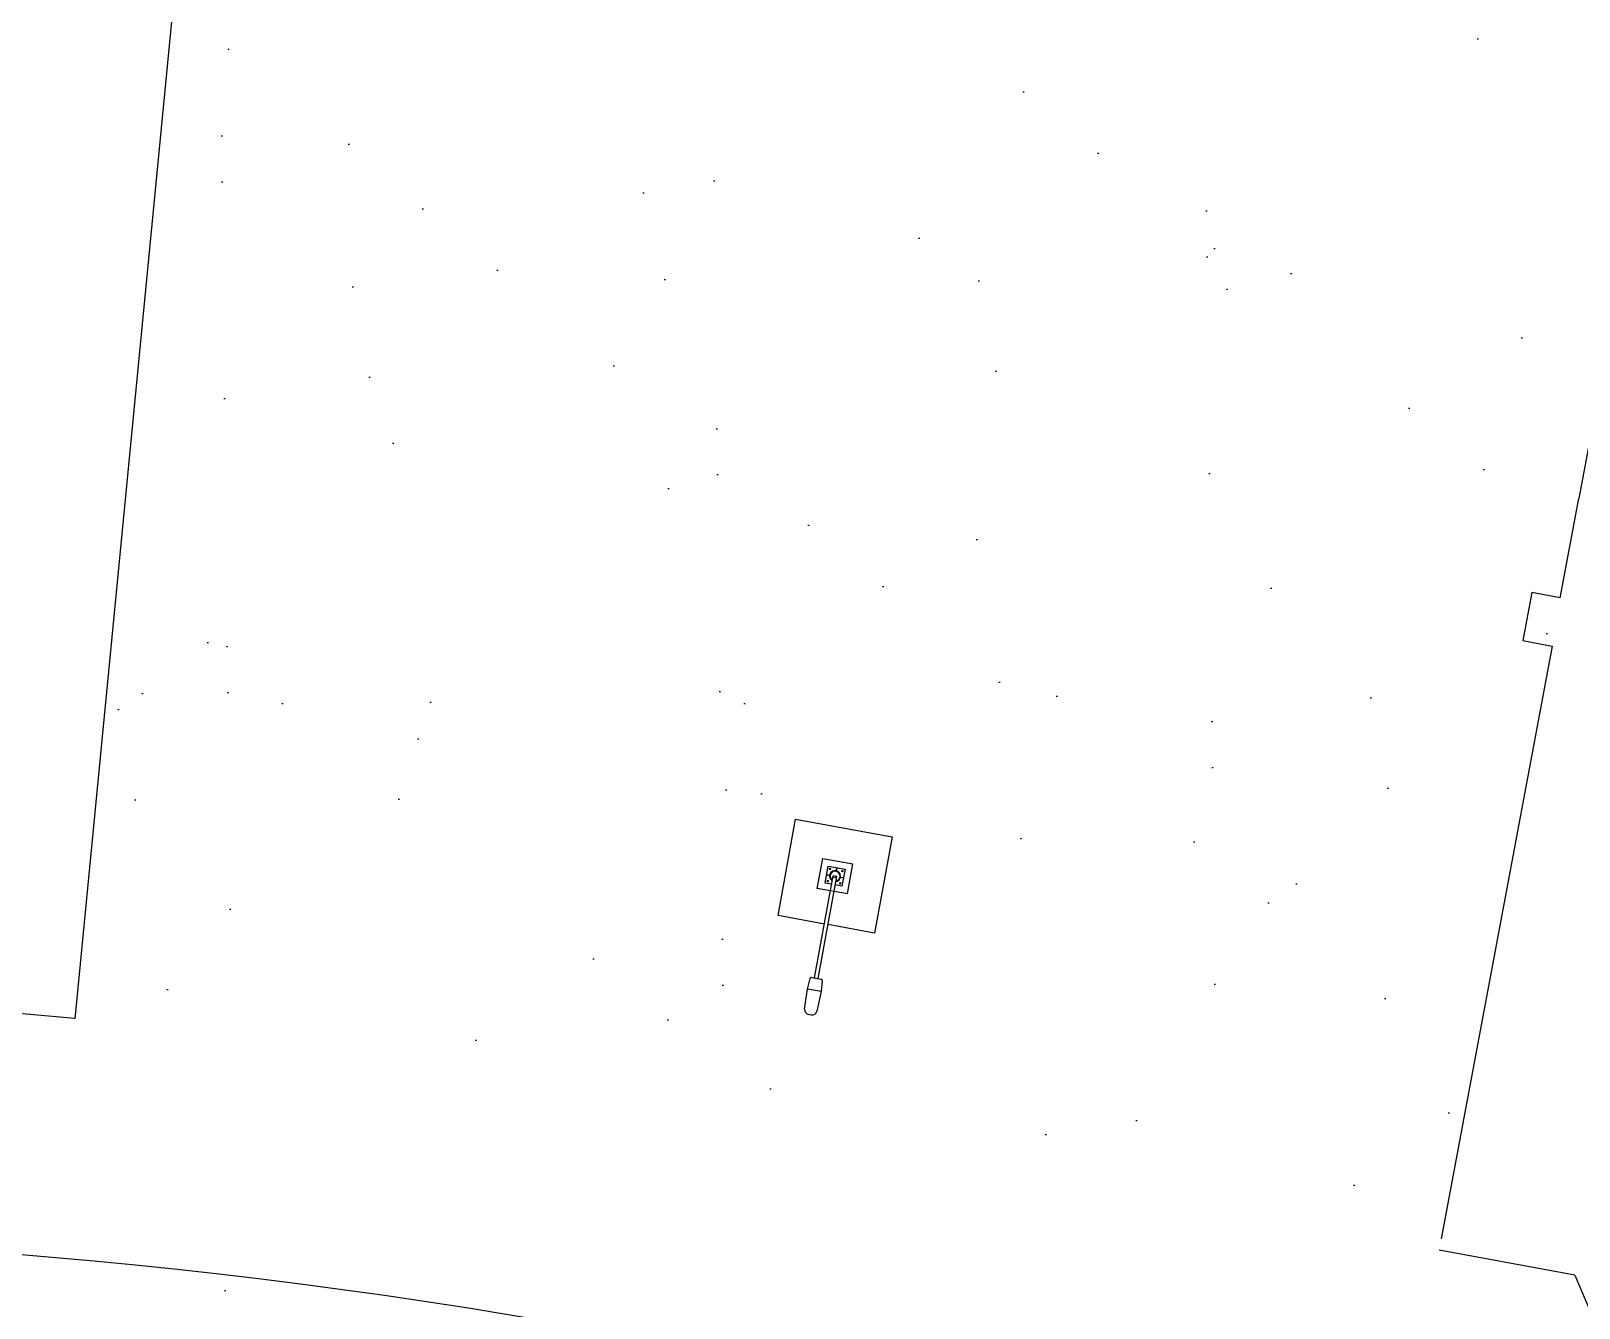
# Model space of a CAD drawing. Header units: metres. Extents: x 1796 to 2240, y -1398 to -999.
# Drawn here: x 1979.44 to 2004.72, y -1176.49 to -1155.63 of the extents above; entities that cross this region are included whole.
import ezdxf

# ---------------------------------------------------------------- set-up
doc = ezdxf.new("R2010")
doc.units = ezdxf.units.M
doc.header["$MEASUREMENT"] = 0
doc.layers.add('ARQUITETURA', color=253, linetype='CONTINUOUS')
pattern_1 = [(350.62296, (1466.5355, -762.2295), (4.08992, 4.08927), [0, -4.56, 0, -5.1, 0, -4.875]), (320.623, (1466.5355, -762.2295), (9.808834, 1.91215), [0, -2.46, 0, -4.11, 0, -1.575]), (280.623, (1464.013, -759.536), (6.39856, -6.807323), [0, -1.5, 0, -5.4, 0, -7.05]), (270.623, (1464.013, -759.536), (8.08648, -4.78256), [0, -0.75, 0, -3.54, 0, -4.05])]

msp = doc.modelspace()

# ---------------------------------------------------------------- hatches: boundary and pattern name
at = {"layer": 'ARQUITETURA'}
h = msp.add_hatch(dxfattribs=at)
h.set_pattern_fill('AR-SAND', color=116, scale=3, angle=-46.877, style=0)
h.set_pattern_definition(pattern_1)
h.paths.add_polyline_path([(1984.128, -1141.17), (1983.915, -1144.159), (1982.84, -1144.083), (1980.118, -1171.816), (1989.506, -1172.832), (2002.464, -1175.362), (2004.71, -1163.269), (2008.192, -1163.921), (2011.436, -1147.411), (2007.825, -1146.633), (2008.106, -1145.134)])
h = msp.add_hatch(dxfattribs=at)
h.set_pattern_fill('AR-SAND', color=116, scale=3, angle=-46.877, style=0)
h.set_pattern_definition(pattern_1)
h.paths.add_polyline_path([(2008.001, -1145.115), (2011.522, -1146.142), (2011.588, -1145.787)])
h.paths.add_polyline_path([(2011.51, -1146.205), (2005.926, -1176.011), (2009.518, -1156.844), (2009.518, -1156.844), (2011.289, -1147.384)])
edge = h.paths.add_edge_path()
edge.add_line((1981.157, -1171.776), (1975.185, -1171.196))
edge.add_line((1975.185, -1171.196), (1977.014, -1152.352))
edge.add_line((1977.014, -1152.352), (1946.456, -1159.903))
edge.add_line((1946.456, -1159.903), (1949.839, -1173.594))
edge.add_arc((1971.325, -1273.05), 101.75, 84.4554, 102.19064, ccw=False)
h = msp.add_hatch(dxfattribs=at)
h.set_pattern_fill('AR-SAND', color=116, scale=3, angle=-46.877, style=0)
h.set_pattern_definition(pattern_1)
edge = h.paths.add_edge_path()
edge.add_line((2008.19, -1163.921), (2004.721, -1163.271))
edge.add_line((2004.721, -1163.271), (2002.464, -1175.362))
edge.add_line((2002.464, -1175.362), (2005.925, -1176.016))
edge.add_line((2005.925, -1176.016), (2008.209, -1163.924))
h = msp.add_hatch(dxfattribs=at)
h.set_pattern_fill('AR-SAND', color=116, scale=3, angle=-46.877, style=0)
h.set_pattern_definition(pattern_1)
h.paths.add_polyline_path([(2005.926, -1176.011), (2011.481, -1177.051), (2011.762, -1182.232), (2013.85, -1188.788), (2015.045, -1193.275), (2016.47, -1200.453), (2020.438, -1211.407), (2019.663, -1211.256), (2004.648, -1175.957), (2004.347, -1174.315), (2005.515, -1174.1)])
edge = h.paths.add_edge_path()
edge.add_line((2001.722, -1179.297), (1999.392, -1178.857))
edge.add_line((1999.392, -1178.857), (2000.761, -1183.752))
edge.add_line((2000.761, -1183.752), (2002.49, -1184.228))
edge.add_line((2002.49, -1184.228), (2004.036, -1186.015))
edge.add_line((2004.036, -1186.015), (2004.69, -1192.706))
edge.add_line((2004.69, -1192.706), (2007.184, -1195.369))
edge.add_line((2007.184, -1195.369), (2009.963, -1201.075))
edge.add_line((2009.963, -1201.075), (2013.609, -1210.073))
edge.add_line((2013.609, -1210.073), (2014.922, -1210.329))
edge.add_line((2014.922, -1210.329), (2001.72, -1179.293))
h = msp.add_hatch(dxfattribs=at)
h.set_pattern_fill('AR-SAND', color=116, scale=3, angle=-46.877, style=0)
h.set_pattern_definition(pattern_1)
h.paths.add_polyline_path([(1968.94, -1175.477), (1969.026, -1177.396), (1972.992, -1177.314), (1980.864, -1177.776), (1990.307, -1179.19), (2001.352, -1181.259), (2001.722, -1179.297), (1989.318, -1176.97), (1984.284, -1176.065), (1972.707, -1175.345)])
h.paths.add_polyline_path([(1965.029, -1177.542), (1964.942, -1175.617), (1962.446, -1175.704), (1953.488, -1176.941), (1938.948, -1180.818), (1927.111, -1185.959), (1914.809, -1193.363), (1907.472, -1199.042), (1908.838, -1200.501), (1915.412, -1195.321), (1922.392, -1190.748), (1929.652, -1186.844), (1937.161, -1183.602), (1948.061, -1180.169), (1955.436, -1178.628)])

# ---------------------------------------------------------------- linework, layer by layer
for p, q in [((2010.497, -1132.366), (2004.71, -1163.269)), ((1982.843, -1144.054), (1980.153, -1171.767)), ((2004.406, -1164.891), (2004.71, -1163.269)), ((2003.945, -1164.805), (2003.797, -1165.591)), ((2004.406, -1164.891), (2003.945, -1164.805)), ((2004.277, -1165.681), (2002.464, -1175.362)), ((2003.797, -1165.591), (2004.277, -1165.681)), ((1991.637, -1170.084), (1991.923, -1168.51)), ((1991.923, -1168.51), (1993.497, -1168.795)), ((1993.497, -1168.795), (1993.212, -1170.369)), ((1992.277, -1169.641), (1992.366, -1169.149)), ((1992.366, -1169.149), (1992.858, -1169.238)), ((1992.405, -1169.552), (1992.454, -1169.277)), ((1992.454, -1169.277), (1992.73, -1169.327)), ((1992.499, -1169.323), (1992.47, -1169.318)), ((1992.482, -1169.335), (1992.487, -1169.306)), ((1992.59, -1169.301), (1992.581, -1169.35)), ((1992.595, -1169.302), (1992.586, -1169.351)), ((1992.672, -1169.354), (1992.701, -1169.36)), ((1992.73, -1169.327), (1992.68, -1169.602)), ((1992.686, -1169.357), (1992.684, -1169.372)), ((1992.686, -1169.357), (1992.689, -1169.342)), ((1992.769, -1169.73), (1992.858, -1169.238)), ((1992.233, -1171.102), (1992.535, -1169.434)), ((1992.292, -1171.112), (1992.594, -1169.444)), ((1992.51, -1169.572), (1992.405, -1169.552)), ((1992.429, -1169.417), (1992.478, -1169.426)), ((1992.43, -1169.412), (1992.479, -1169.421)), ((1992.463, -1169.525), (1992.433, -1169.519)), ((1992.448, -1169.522), (1992.445, -1169.537)), ((1992.448, -1169.522), (1992.451, -1169.507)), ((1992.589, -1169.474), (1992.53, -1169.463)), ((1992.594, -1169.444), (1992.535, -1169.434)), ((1992.565, -1169.436), (1992.564, -1169.441)), ((1992.57, -1169.437), (1992.564, -1169.441)), ((1992.564, -1169.441), (1992.569, -1169.442)), ((1992.565, -1169.436), (1992.57, -1169.437)), ((1992.565, -1169.436), (1992.569, -1169.442)), ((1992.57, -1169.437), (1992.569, -1169.442)), ((1992.68, -1169.602), (1992.569, -1169.582)), ((1992.665, -1169.561), (1992.635, -1169.556)), ((1992.653, -1169.544), (1992.647, -1169.573)), ((1992.655, -1169.458), (1992.705, -1169.467)), ((1992.656, -1169.453), (1992.706, -1169.462)), ((1992.769, -1169.73), (1992.277, -1169.641)), ((1992.393, -1170.221), (1991.637, -1170.084)), ((1993.212, -1170.369), (1992.452, -1170.231)), ((1992.114, -1171.283), (1992.161, -1171.109)), ((1992.184, -1171.093), (1992.341, -1171.121)), ((1992.357, -1171.144), (1992.34, -1171.324)), ((1992.069, -1171.61), (1992.114, -1171.283)), ((1992.34, -1171.324), (1992.114, -1171.283)), ((1992.34, -1171.324), (1992.268, -1171.646)), ((1992.175, -1171.707), (1992.134, -1171.699)), ((2004.648, -1175.957), (2002.432, -1175.546)), ((2004.648, -1175.957), (2019.663, -1211.256))]:
    msp.add_line(p, q, dxfattribs=at)
for centre in [(1992.485, -1169.32), (1992.686, -1169.357), (1992.448, -1169.522), (1992.65, -1169.559)]:
    msp.add_circle(centre, 0.01, dxfattribs=at)
for centre, radius, start, end in [((1992.567, -1169.439), 0.09, 277.5205, 238.5604), ((1992.567, -1169.44), 0.081, 279.5757, 236.0735), ((1992.18, -1171.112), 0.02, 79.7289, 169.7289), ((1992.338, -1171.141), 0.02, 349.7289, 79.7289), ((1970.867, -1269.005), 97.681, 84.54489, 103.01501), ((1992.148, -1171.621), 0.08, 172.1416, 259.7289), ((1992.19, -1171.628), 0.08, 259.7289, 347.3162), ((1971.325, -1273.05), 97.75, 79.39324, 130.73854)]:
    msp.add_arc(centre, radius, start, end, dxfattribs=at)

doc.saveas('drawing.dxf')
